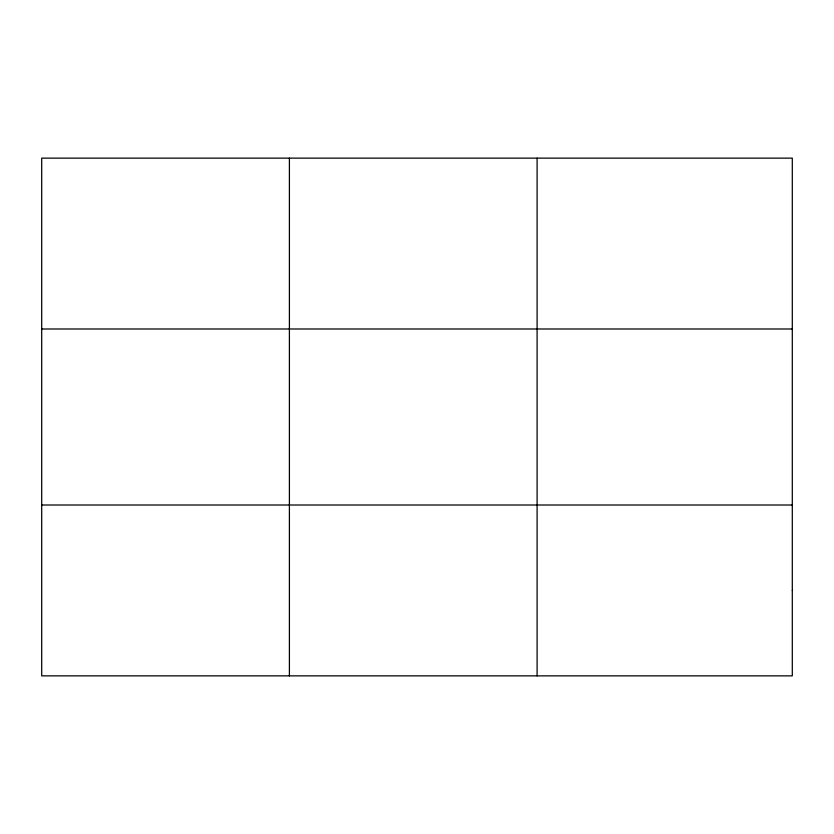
<?xml version="1.0" encoding="UTF-8"?>
<svg xmlns="http://www.w3.org/2000/svg" width="834" height="834" viewBox="0 0 834 834"><rect width="100%" height="100%" fill="white"/><g stroke="black" fill="none" stroke-linecap="round" stroke-linejoin="round"><path stroke-width="1.25" d="M289.398 158.137L289.398 675.863M537.096 158.137L537.096 675.863M41.7 328.992L792.3 328.992M41.7 505.008L792.3 505.008M792.3 590.441L792.3 675.863L41.7 675.863L41.7 158.137L792.3 158.137L792.3 590.441"/></g></svg>
